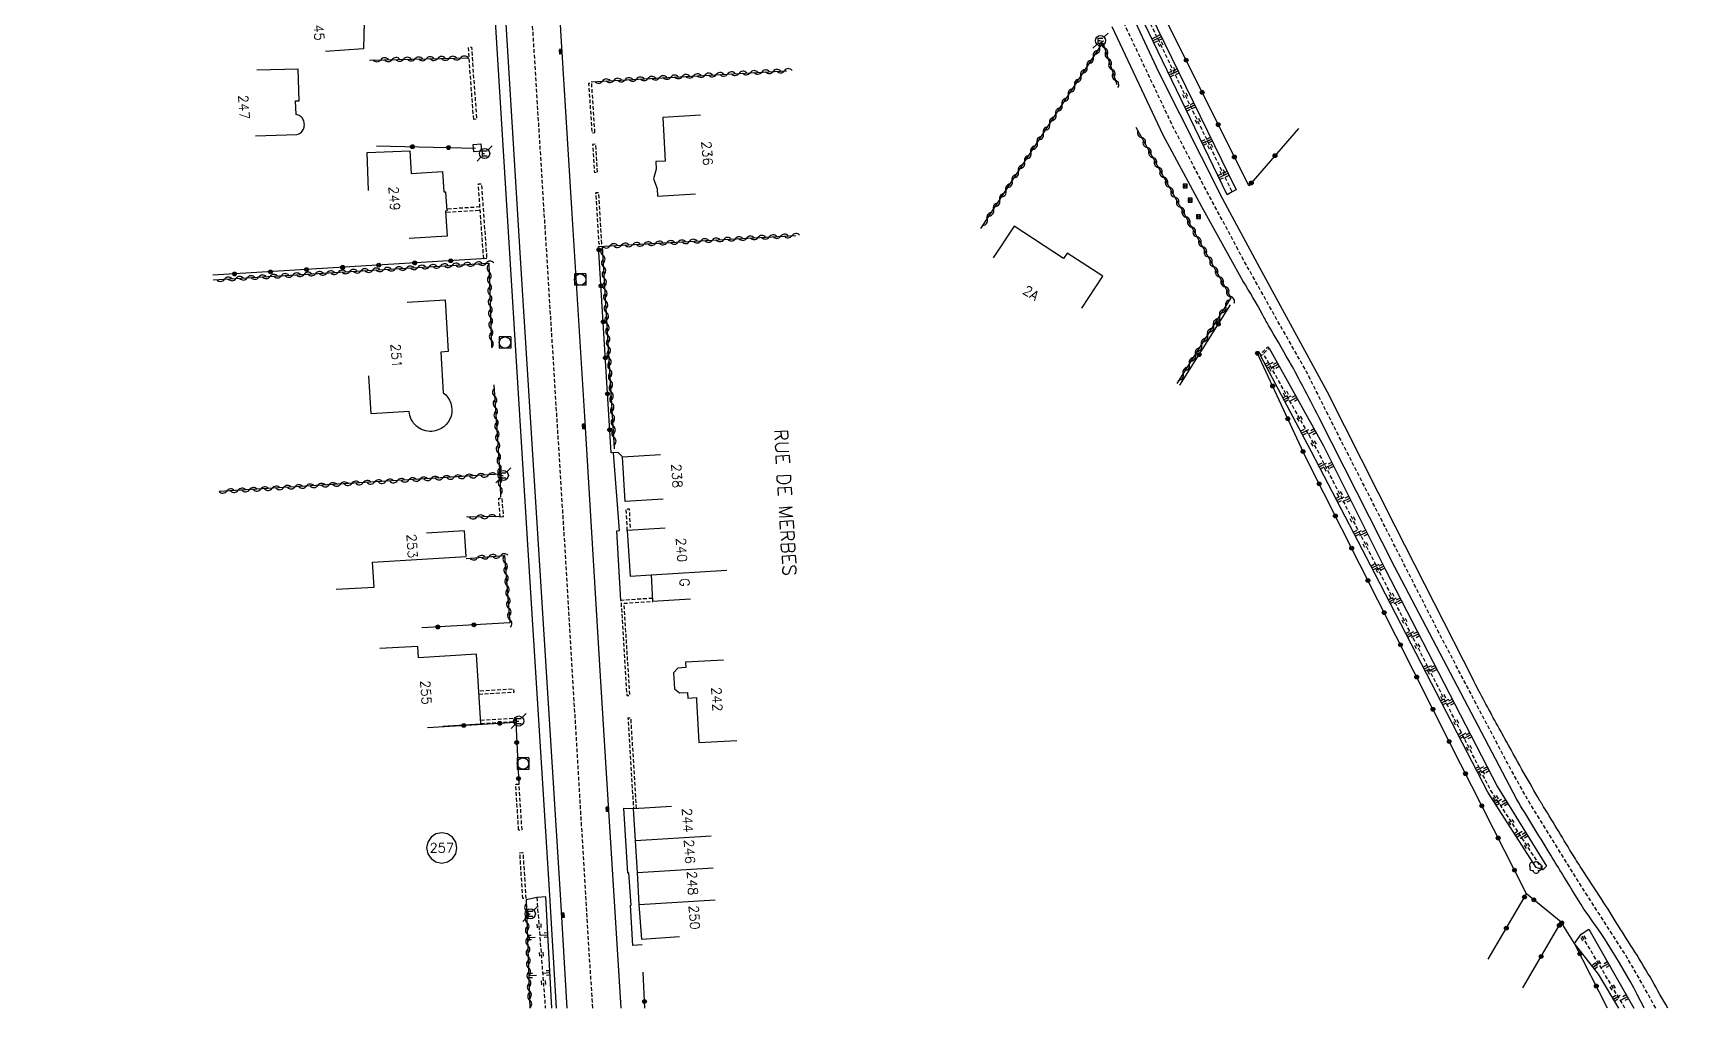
# Model space of a CAD drawing. Header units: millimetres. Extents: x 136000 to 137000, y 121000 to 122000.
# Drawn here: x 136000 to 136216.9, y 121000 to 121128.4 of the extents above; entities that cross this region are included whole.
import ezdxf
from ezdxf.enums import TextEntityAlignment as Align

# ---------------------------------------------------------------- set-up
doc = ezdxf.new("R2010")
doc.units = ezdxf.units.MM
doc.linetypes.add('DASHED', pattern=[0.75, 0.5, -0.25])
doc.layers.get('0').update_dxf_attribs({"linetype": 'CONTINUOUS'})
for name, color, linetype in [('W0001', 6, 'DASHED'), ('W0008', 7, 'CONTINUOUS'), ('W0100', 7, 'CONTINUOUS'), ('W0112', 1, 'DASHED'), ('W0211', 2, 'CONTINUOUS'), ('W0220', 5, 'DASHED'), ('W0300', 7, 'CONTINUOUS'), ('W0310', 3, 'CONTINUOUS'), ('W0322', 7, 'CONTINUOUS'), ('W0330', 7, 'CONTINUOUS'), ('W0400', 7, 'CONTINUOUS'), ('W0420', 7, 'CONTINUOUS'), ('W0471', 7, 'CONTINUOUS'), ('W0989', 7, 'CONTINUOUS'), ('W0991', 7, 'CONTINUOUS'), ('W1102', 7, 'CONTINUOUS')]:
    doc.layers.add(name, color=color, linetype=linetype)
doc.styles.get("Standard").update_dxf_attribs({"font": 'romans.shx', "width": 0.85})

# ---------------------------------------------------------------- blocks, each defined once
blk = doc.blocks.new('t220o')
at = {"color": 0, "linetype": 'Continuous'}
for p, q in [((-0.25, 0.25), (0.25, 0.25)), ((-0.25, -0.25), (0.25, -0.25))]:
    blk.add_line(p, q, dxfattribs=at)
blk = doc.blocks.new('t310o')
at = {"color": 0, "linetype": 'Continuous'}
for centre, start, end in [((-0.5, 0.38), 216.8699, 323.1304), ((0.5, -0.37), 36.8699, 143.1303)]:
    blk.add_arc(centre, 0.625, start, end, dxfattribs=at)
blk = doc.blocks.new('t322o')
at = {"color": 0, "linetype": 'Continuous'}
for radius in [0.25, 0.15]:
    blk.add_circle((0, 0), radius, dxfattribs=at)
blk = doc.blocks.new('t211o')
at = {"color": 0, "linetype": 'Continuous'}
for p, q in [((-0.29, 0.5), (-0.29, 0)), ((0, 1), (0, 0)), ((0.29, 0.5), (0.29, 0))]:
    blk.add_line(p, q, dxfattribs=at)
blk = doc.blocks.new('T471')
for p, q in [((-0.333334, 0.333334), (-0.333334, -0.333334)), ((-0.333334, 0.333334), (0.333334, 0.333334)), ((-0.333334, 0), (0, 0)), ((0.500001, 0.500001), (1.000002, 1.000002)), ((-0.500001, -0.500001), (-1.000002, -1.000002)), ((-0.333334, -0.333334), (0.333334, -0.333334))]:
    blk.add_line(p, q)
blk.add_ellipse((0, 0), major_axis=(0.471405, 0.471405), ratio=1, start_param=5.4977871438, end_param=11.780972451)
blk = doc.blocks.new('t330o')
at = {"color": 0, "linetype": 'Continuous'}
for p, q in [((0.25, -0.25), (-0.25, 0.25)), ((-0.25, -0.25), (0.25, 0.25)), ((-0.25, 0.25), (-0.25, -0.25)), ((0.25, 0.25), (-0.25, 0.25)), ((0.25, -0.25), (0.25, 0.25)), ((-0.25, -0.25), (0.25, -0.25)), ((-0.25, -0.25), (-0.25, -0.25))]:
    blk.add_line(p, q, dxfattribs=at)
blk = doc.blocks.new('T300')
for p, q in [((-0.8, 0.51), (-0.86, 0.34)), ((-0.86, 0.34), (-0.86, 0.17)), ((-0.86, 0.17), (-0.74, 0.06)), ((-0.69, 0.63), (-0.8, 0.51)), ((-0.8, -0.06), (-0.74, 0.06)), ((-0.74, 0.06), (-0.69, 0.11)), ((-0.57, 0.69), (-0.69, 0.63)), ((-0.46, 0.69), (-0.57, 0.69)), ((-0.29, 0.63), (-0.46, 0.69)), ((-0.29, 0.63), (-0.17, 0.74)), ((-0.23, 0.57), (-0.29, 0.63)), ((-0.17, 0.74), (-0.06, 0.8)), ((-0.06, 0.8), (0.06, 0.8)), ((0.06, 0.8), (0.23, 0.74)), ((0.23, 0.74), (0.34, 0.63)), ((0.34, 0.63), (0.4, 0.51)), ((0.46, 0.46), (0.34, 0.46)), ((0.4, 0.51), (0.4, 0.46)), ((0.57, 0.4), (0.46, 0.46)), ((0.57, 0.4), (0.69, 0.29)), ((0.69, 0.29), (0.74, 0.17)), ((0.74, 0.06), (0.69, -0.17)), ((0.74, 0.17), (0.74, 0.06)), ((-0.8, -0.17), (-0.8, -0.06)), ((-0.8, -0.23), (-0.8, -0.17)), ((-0.74, -0.34), (-0.8, -0.23)), ((-0.69, -0.4), (-0.74, -0.34)), ((-0.51, -0.46), (-0.69, -0.4)), ((-0.4, -0.46), (-0.51, -0.46)), ((-0.4, -0.46), (-0.34, -0.46)), ((-0.34, -0.46), (-0.34, -0.4)), ((-0.34, -0.51), (-0.34, -0.46)), ((-0.29, -0.63), (-0.34, -0.51)), ((-0.17, -0.74), (-0.29, -0.63)), ((-0.06, -0.8), (-0.17, -0.74)), ((0.06, -0.8), (-0.06, -0.8)), ((0.17, -0.74), (0.06, -0.8)), ((0.23, -0.69), (0.17, -0.74)), ((0.29, -0.46), (0.23, -0.46)), ((0.29, -0.63), (0.23, -0.69)), ((0.46, -0.4), (0.29, -0.46)), ((0.34, -0.51), (0.29, -0.63)), ((0.34, -0.51), (0.34, -0.46)), ((0.57, -0.34), (0.46, -0.4)), ((0.63, -0.29), (0.57, -0.34)), ((0.69, -0.17), (0.63, -0.29))]:
    blk.add_line(p, q)
blk = doc.blocks.new('t112o')
at = {"color": 0, "linetype": 'Continuous'}
for p, q in [((-0.5, 0.5), (0.5, 0.5)), ((-0.5, -0.5), (-0.5, 0.5)), ((0.5, 0.5), (0.5, -0.5)), ((0.5, -0.5), (-0.5, -0.5))]:
    blk.add_line(p, q, dxfattribs=at)
blk = doc.blocks.new('T400')
for p, q in [((-0.15, 0.3), (0.15, 0.3)), ((-0.15, -0.25), (-0.15, 0.3)), ((-0.15, 0.15), (0.15, 0.15)), ((-0.15, 0), (0.15, 0)), ((0.15, 0.3), (0.15, -0.25)), ((-0.15, -0.15), (0.15, -0.15)), ((-0.15, -0.25), (-0.15, -0.3)), ((-0.15, -0.3), (0.15, -0.3)), ((0.15, -0.3), (0.15, -0.25))]:
    blk.add_line(p, q)
blk = doc.blocks.new('T420')
for p, q in [((0.75, 0.75), (-0.75, 0.75)), ((-0.75, 0.75), (-0.75, -0.75)), ((0.75, 0.75), (0.75, -0.75)), ((0.75, -0.75), (-0.75, -0.75))]:
    blk.add_line(p, q)
blk.add_ellipse((0, 0), major_axis=(-0.53, 0.53), ratio=1, start_param=3.926991, end_param=10.210176)

msp = doc.modelspace()

# ---------------------------------------------------------------- linework, layer by layer
at = {"layer": 'W0001', "flags": 128}
for points in [[(136073.68, 121000), (136073.08, 121009.38), (136070.15, 121058.59), (136065.62, 121131.58), (136062.54, 121182.59), (136060.74, 121212.49), (136059.67, 121228.32), (136058.61, 121236.84), (136057.48, 121244.9), (136056.14, 121253.56), (136053.88, 121262.41), (136051.47, 121270.91), (136048.21, 121280.37), (136045.21, 121288.16), (136041.68, 121296.15), (136036.95, 121304.67), (136026.74, 121320.78), (136000, 121363.69)], [(136213.56, 121000), (136212.37, 121002.17), (136209.77, 121006.72), (136206, 121012.58), (136203.35, 121016.71), (136200.05, 121022.01), (136196.98, 121026.98), (136194, 121032.32), (136185.17, 121049.14), (136176.27, 121066.65), (136171.11, 121076.78), (136167.58, 121083.84), (136164.14, 121089.88), (136159.3, 121098.53), (136154.04, 121108.38), (136149.99, 121116.14), (136143.02, 121130.87), (136133.57, 121150.66), (136124.55, 121168.55), (136116.92, 121185.12), (136112.27, 121195.25), (136106.03, 121207.93), (136101.84, 121216.24), (136098.77, 121222.42), (136095.98, 121227.86), (136093.47, 121232.51), (136090.96, 121236.63), (136081.66, 121252.29), (136077.24, 121259.86), (136072.81, 121266.84), (136071.27, 121269.44), (136067.97, 121274.18), (136065.65, 121277.57), (136063.04, 121280.96), (136060.49, 121283.84), (136057.74, 121286.35), (136053.98, 121289.14), (136043.85, 121291.23)]]:
    msp.add_lwpolyline(points, dxfattribs=at)
at = {"layer": 'W0008', "flags": 128}
for points in [[(136059.93, 121250.56), (136061.19, 121242.49), (136062.15, 121234.93), (136062.69, 121234.98), (136064.84, 121203.7), (136065.67, 121190.57), (136066.73, 121174.29), (136068.78, 121140.62), (136069.47, 121127.94), (136070.88, 121105.26), (136072.57, 121077.9), (136074.66, 121043.71), (136075.66, 121027.4), (136077.38, 121000)], [(136056.29, 121202.55), (136058.45, 121168.23), (136062.79, 121097.93), (136065.3, 121057.47), (136067.99, 121014.87), (136068.86, 121000)], [(136070.3, 121000), (136069.43, 121014.95), (136066.74, 121057.56), (136064.22, 121098.02), (136059.89, 121168.32), (136057.73, 121202.64)], [(136077.38, 121053.68), (136076.85, 121062.85), (136077.17, 121062.88), (136076.42, 121073.11)], [(136080.16, 121008.33), (136078.93, 121008.25), (136078.63, 121013.53), (136078.74, 121013.55), (136078.43, 121017.79), (136078.31, 121017.78), (136077.77, 121026.32), (136079.03, 121026.26)]]:
    msp.add_lwpolyline(points, dxfattribs=at)
for points in [[(136215.15, 121000, 0.000179), (136213.09, 121003.61, 0.009941), (136210.81, 121007.42, -0.002855), (136206.48, 121014.3, -0.003377), (136203.8, 121018.38, -0.006903), (136202.53, 121020.4, -0.000232), (136198.56, 121026.92, -0.003982), (136198.33, 121027.3, -0.003565), (136196.25, 121030.9, -0.003143), (136193.95, 121035.02, -0.002673), (136190.84, 121040.72, -0.006098), (136189.52, 121043.25), (136179.29, 121063.46), (136170.38, 121081.08), (136161.46, 121097.48), (136156.61, 121106.48), (136148.19, 121123.21), (136142.68, 121135.01)], [(136212.05, 121000, -0.000323), (136211.99, 121000.12, 0.042582), (136204.11, 121013.03, -0.000458), (136201.15, 121017.84, -0.000844), (136199.55, 121020.46, -0.000051), (136195.24, 121027.53, -0.015817), (136195.23, 121027.55), (136179.21, 121058.05), (136169.22, 121077.81, 0.003496), (136167.12, 121081.87, 0.005528), (136165.75, 121084.42, 0.004877), (136165.27, 121085.27, -0.000895), (136162.62, 121089.87, -0.002953), (136161.81, 121091.31, 0.015023), (136159.23, 121095.75), (136153.85, 121105.51), (136148.73, 121114.92), (136142.05, 121129.21)]]:
    msp.add_lwpolyline(points, format="xyb", dxfattribs=at)
at = {"layer": 'W0100', "flags": 128}
for points in [[(136036.02, 121155.04), (136040.99, 121155.4), (136041.32, 121150.73), (136043.01, 121150.85), (136043.54, 121143.32), (136043.8, 121139.4), (136043.8, 121139.4), (136043.63, 121131.59), (136043.63, 121131.59), (136043.48, 121126.29), (136038.51, 121125.94)], [(136087.87, 121117.54), (136082.88, 121117.26), (136083.2, 121111.51), (136081.97, 121111.44), (136081.97, 121111.44), (136082.03, 121110.46), (136081.67, 121109.18), (136082.15, 121107.92), (136082.21, 121106.9), (136087.2, 121107.18)], [(136044.17, 121107.64), (136043.98, 121112.64), (136049.6, 121112.85), (136049.78, 121109.89), (136053.89, 121110.14), (136054.06, 121107.46), (136054.29, 121107.47), (136054.45, 121104.95), (136054.29, 121104.94), (136054.49, 121101.64), (136049.5, 121101.33)], [(136138.05, 121092.15), (136140.79, 121096.34), (136136.09, 121099.41), (136136.09, 121099.41), (136135.63, 121098.7), (136129.13, 121102.96), (136126.39, 121098.78)], [(136049.25, 121092.95), (136054.24, 121093.26), (136054.66, 121086.43), (136053.67, 121086.36), (136054, 121081), (136054.32, 121080.72), (136054.6, 121080.39), (136054.83, 121080.02), (136054.99, 121079.63), (136055.1, 121079.21), (136055.14, 121078.78), (136055.11, 121078.36), (136055.02, 121077.94), (136054.87, 121077.54), (136054.66, 121077.16), (136054.39, 121076.83), (136054.08, 121076.53), (136053.72, 121076.29), (136053.33, 121076.11), (136052.92, 121075.99), (136052.5, 121075.93), (136052.5, 121075.93), (136052.22, 121075.92), (136051.95, 121075.94), (136051.67, 121075.99), (136051.41, 121076.07), (136051.15, 121076.17), (136050.91, 121076.3), (136050.68, 121076.45), (136050.46, 121076.62), (136050.26, 121076.81), (136050.08, 121077.02), (136049.93, 121077.25), (136049.79, 121077.49), (136049.68, 121077.75), (136049.6, 121078.01), (136049.54, 121078.28), (136049.51, 121078.55), (136044.52, 121078.25), (136044.21, 121083.24)], [(136082.94, 121066.99), (136077.95, 121066.68), (136077.59, 121072.58), (136082.58, 121072.89)], [(136083.21, 121063.17), (136078.22, 121062.86), (136078.6, 121056.85), (136078.6, 121056.85), (136081.34, 121057.02), (136081.55, 121053.59), (136086.54, 121053.9)], [(136039.9, 121055.13), (136044.89, 121055.42), (136044.7, 121058.72), (136057.01, 121059.45), (136056.81, 121062.84), (136051.81, 121062.54)], [(136053.94, 121037.13), (136058.93, 121037.43), (136058.38, 121046.59), (136058.38, 121046.59), (136050.73, 121046.13), (136050.65, 121047.62), (136045.65, 121047.33)], [(136090.87, 121045.79), (136085.88, 121045.53), (136085.92, 121044.82), (136084.88, 121044.76), (136084.88, 121044.76), (136084.32, 121044.14), (136084.43, 121042.05), (136085.07, 121041.5), (136086.14, 121041.53), (136086.17, 121040.81), (136087.32, 121040.87), (136087.34, 121040.53), (136087.64, 121034.95), (136092.63, 121035.22)], [(136085.1, 121009.36), (136080.11, 121009.02), (136079.8, 121013.62), (136079.55, 121017.83), (136079.29, 121022.03), (136079.03, 121026.26), (136084.02, 121026.57)]]:
    msp.add_lwpolyline(points, dxfattribs=at)
msp.add_lwpolyline([(136029.29, 121114.84), (136034.74, 121115, 0.119382), (136035.34, 121115.33, 0.13619), (136035.65, 121115.84, 0.098342), (136035.71, 121116.46, 0.102238), (136035.53, 121117.04, 0.117172), (136035.17, 121117.43, 0.104273), (136034.62, 121117.65), (136034.57, 121119.43), (136035.04, 121119.44), (136034.9, 121123.63), (136029.45, 121123.47)], format="xyb", dxfattribs=at)
at = {"layer": 'W0112', "flags": 128}
for points in [[(136058, 121117), (136057.44, 121124.42), (136057.33, 121126.49), (136057.73, 121126.51), (136057.84, 121124.45), (136058.4, 121117.03)], [(136073.96, 121115.26), (136073.53, 121121.75), (136073.13, 121121.72), (136073.56, 121115.24)], [(136074.29, 121110.06), (136074.06, 121113.73), (136073.66, 121113.7), (136073.89, 121110.03)], [(136059.32, 121098.65), (136058.84, 121105.26), (136058.62, 121108.5), (136059.02, 121108.53), (136059.24, 121105.29), (136059.72, 121098.68)], [(136074.86, 121100.63), (136074.45, 121107.35), (136074.05, 121107.33), (136074.46, 121100.61)], [(136162.67, 121086.89), (136162.52, 121087.04), (136161.52, 121086.06), (136161.67, 121085.91)], [(136061.5, 121064.62), (136061.29, 121067.13), (136061.69, 121067.16), (136061.9, 121064.66)], [(136063.92, 121023.43), (136063.54, 121029.47), (136063.93, 121029.49), (136064.32, 121023.45)], [(136064.46, 121014.42), (136064.08, 121020.45), (136064.48, 121020.47), (136064.86, 121014.44)]]:
    msp.add_lwpolyline(points, close=True, dxfattribs=at)
for points in [[(136058.83, 121105.47), (136054.43, 121105.19)], [(136054.46, 121104.79), (136058.86, 121105.07)], [(136078.22, 121062.86), (136078.07, 121065.73), (136078.46, 121065.75), (136078.62, 121062.88)], [(136081.53, 121053.94), (136077.38, 121053.68), (136078.15, 121041.13), (136078.55, 121041.16), (136077.8, 121053.3), (136081.56, 121053.54)], [(136058.69, 121041.33), (136063.32, 121041.6), (136063.29, 121042), (136058.67, 121041.73)], [(136058.92, 121037.46), (136063.48, 121037.73), (136063.45, 121038.13), (136058.9, 121037.86)], [(136079.43, 121026.29), (136078.7, 121038.17), (136078.3, 121038.15), (136079.03, 121026.26)]]:
    msp.add_lwpolyline(points, dxfattribs=at)
at = {"layer": 'W0211', "flags": 128}
msp.add_lwpolyline([(136158.37, 121107.73), (136157.81, 121107.45), (136157.15, 121107.06), (136136.56, 121149.88), (136136.36, 121150.3), (136136.9, 121150.55), (136137.33, 121150.8), (136137.54, 121150.36)], close=True, dxfattribs=at)
for points in [[(136162.67, 121086.89), (136169.86, 121074.02), (136177.96, 121057.77), (136192.73, 121029.13), (136199.21, 121018.66), (136198.7, 121018.22), (136197.83, 121018.51), (136191.47, 121028.42), (136176.66, 121057.11), (136168.23, 121073.33), (136161.55, 121085.9), (136161.67, 121085.91)], [(136068.3, 121000), (136067.51, 121014.65), (136066.3, 121014.55), (136064.92, 121014.25)], [(136208.71, 121000), (136206.03, 121004.44), (136202.87, 121008.52), (136203.74, 121009.73), (136204.78, 121010.4), (136210.7, 121000)]]:
    msp.add_lwpolyline(points, dxfattribs=at)
at = {"layer": 'W0220', "flags": 128}
for points in [[(136136.9, 121150.55), (136157.81, 121107.45)], [(136198.7, 121018.22), (136191.87, 121028.64), (136177.05, 121057.75), (136168.98, 121073.56), (136161.96, 121086.13)], [(136066.3, 121014.55), (136067.43, 121000)], [(136209.52, 121000), (136203.74, 121009.73)]]:
    msp.add_lwpolyline(points, dxfattribs=at)
at = {"layer": 'W0310', "flags": 128}
for points in [[(136124.76, 121102.62), (136140.79, 121127.1), (136142.65, 121121.6)], [(136044.27, 121124.82), (136057.38, 121125.11)], [(136073.45, 121121.96), (136099.18, 121123.41)], [(136150.59, 121082.24), (136157.69, 121093.51), (136145.17, 121115.92)], [(136074.44, 121100.25), (136100.41, 121101.72)], [(136076.55, 121073.62), (136074.94, 121100.28)], [(136023.71, 121095.86), (136059.99, 121098.08), (136060.34, 121087.05)], [(136060.65, 121082.07), (136061.44, 121070.28), (136061.54, 121067.25)], [(136061.44, 121070.28), (136024.52, 121068.02)], [(136061.42, 121064.74), (136057.05, 121064.62)], [(136057.02, 121059.17), (136062.06, 121059.57), (136062.78, 121050.74)], [(136064.92, 121014.25), (136065.4, 121000)]]:
    msp.add_lwpolyline(points, dxfattribs=at)
at = {"layer": 'W0322', "flags": 128}
for points in [[(136166.56, 121115.8), (136160.01, 121108.25), (136138.09, 121152.24)], [(136045.19, 121113.54), (136058.23, 121113.2)], [(136077.59, 121072.58), (136077.03, 121073.14), (136076.08, 121073.11), (136074.44, 121100.25)], [(136059.72, 121098.68), (136023.69, 121096.48)], [(136150.95, 121082.01), (136157.61, 121092.58)], [(136207.22, 121000), (136202.87, 121008.52), (136201.14, 121011.32), (136196.55, 121015.04), (136186.47, 121034.94), (136167.52, 121072.49), (136161.13, 121086.25)], [(136062.78, 121050.74), (136051.16, 121050.05)], [(136051.94, 121036.93), (136063.53, 121037.62), (136063.93, 121029.49)], [(136191.51, 121006.42), (136196.55, 121015.05)], [(136196.09, 121002.68), (136201.14, 121011.32)], [(136080.53, 121000), (136080.29, 121004.73)]]:
    msp.add_lwpolyline(points, dxfattribs=at)
at = {"layer": 'W1102', "flags": 128}
for points in [[(136081.34, 121057.02), (136091.32, 121057.64)], [(136089.27, 121022.64), (136079.29, 121022.03)], [(136079.55, 121017.83), (136089.53, 121018.44)], [(136079.8, 121013.62), (136089.78, 121014.26)]]:
    msp.add_lwpolyline(points, dxfattribs=at)
msp.add_lwpolyline([(136055.8, 121021.09), (136055.65, 121021.85), (136055.21, 121022.5), (136054.57, 121022.93), (136053.8, 121023.09), (136053.03, 121022.93), (136052.39, 121022.5), (136051.95, 121021.85), (136051.8, 121021.09), (136051.95, 121020.32), (136052.39, 121019.67), (136053.03, 121019.24), (136053.8, 121019.09), (136054.57, 121019.24), (136055.21, 121019.67), (136055.65, 121020.32)], close=True, dxfattribs=at)

# ---------------------------------------------------------------- block references
at = {"layer": 'W0112', "rotation": 95.30198058508981}
msp.add_blockref('t112o', (136058.48, 121113.26), dxfattribs=at)
at = {"layer": 'W0211'}
for p, rotation in [((136148.51, 121127.9), 116.0347245602163), ((136147.4, 121127.35), 295.6740538770544), ((136149.56, 121122.85), 295.6740538760972), ((136150.71, 121123.41), 116.0347245598428), ((136151.73, 121118.34), 295.674053877242), ((136152.9, 121118.92), 116.0347245595157), ((136153.89, 121113.83), 295.6740538763268), ((136155.1, 121114.42), 116.0347245592032), ((136156.06, 121109.33), 295.6740538764527), ((136157.29, 121109.93), 116.0347245600592), ((136162.29, 121084.51), 297.955015893089), ((136163.86, 121084.76), 119.1957441570715), ((136164.64, 121080.09), 297.9550158943248), ((136166.3, 121080.4), 119.1957441571579), ((136166.98, 121075.68), 297.9550158940941), ((136168.74, 121076.03), 119.1957441564229), ((136169.31, 121071.25), 297.4706455692961), ((136171.06, 121071.61), 116.4820805314082), ((136171.61, 121066.82), 297.4706455692369), ((136173.29, 121067.13), 116.4820805315779), ((136173.92, 121062.38), 297.470645569214), ((136175.52, 121062.66), 116.4820805317658), ((136176.23, 121057.94), 297.4706455691424), ((136177.75, 121058.18), 116.4820805310702), ((136178.52, 121053.5), 297.2909043600441), ((136180.04, 121053.73), 117.2909043558692), ((136180.82, 121049.06), 297.2909043593263), ((136182.33, 121049.29), 117.2909043559536), ((136183.11, 121044.61), 297.2909043599054), ((136184.62, 121044.85), 117.2909043559803), ((136185.4, 121040.17), 297.2909043604973), ((136186.92, 121040.4), 117.2909043560055), ((136187.69, 121035.73), 297.2909043596449), ((136189.21, 121035.96), 117.2909043560542), ((136189.99, 121031.28), 297.2909043603363), ((136191.5, 121031.52), 117.2909043560761), ((136192.42, 121026.92), 302.7179907244971), ((136193.95, 121027.16), 121.724458286141), ((136195.13, 121022.72), 302.7179907238452), ((136196.58, 121022.91), 121.7244582861948), ((136065.09, 121009.25), 271.9201595577392), ((136067.78, 121009.66), 93.11678175220175), ((136065.25, 121004.26), 271.9201595577223), ((136068.05, 121004.66), 93.11678175218466), ((136205.33, 121005.34), 307.7861323822287), ((136207.36, 121005.87), 119.6513993427777), ((136208.02, 121001.14), 301.0695379531986), ((136209.83, 121001.53), 119.6513993420711)]:
    msp.add_blockref('t211o', p, dxfattribs=dict(at, rotation=rotation))
at = {"layer": 'W0220'}
for p, rotation in [((136148.36, 121126.93), 295.8786189781587), ((136149.99, 121123.56), 295.8786189781587), ((136151.63, 121120.18), 295.8786189781587), ((136153.27, 121116.81), 295.8786189781587), ((136154.9, 121113.44), 295.8786189781587), ((136156.54, 121110.06), 295.8786189781587), ((136163.07, 121084.15), 119.1957441571988), ((136164.9, 121080.87), 119.1957441571988), ((136166.73, 121077.6), 119.1957441571988), ((136168.56, 121074.33), 119.1957441571988), ((136170.29, 121071), 117.0189751965077), ((136171.99, 121067.66), 117.0189751965077), ((136173.7, 121064.32), 117.0189751965077), ((136175.4, 121060.98), 117.0189751965077), ((136177.1, 121057.64), 116.9894703373736), ((136178.81, 121054.3), 116.9894703373736), ((136180.51, 121050.96), 116.9894703373736), ((136182.21, 121047.61), 116.9894703373736), ((136183.91, 121044.27), 116.9894703373736), ((136185.61, 121040.93), 116.9894703373736), ((136187.31, 121037.59), 116.9894703373736), ((136189.02, 121034.25), 116.9894703373736), ((136190.72, 121030.91), 116.9894703373736), ((136192.53, 121027.63), 123.2136350034677), ((136194.59, 121024.49), 123.2136350034677), ((136196.64, 121021.36), 123.2136350034677), ((136066.59, 121010.82), 274.4081170819372), ((136204.08, 121009.16), 120.7007485858745), ((136066.88, 121007.08), 274.4081170819372), ((136206, 121005.93), 120.7007485858745), ((136067.17, 121003.34), 274.4081170819372), ((136207.91, 121002.71), 120.7007485858745)]:
    msp.add_blockref('t220o', p, dxfattribs=dict(at, rotation=rotation))
at = {"layer": 'W0300'}
msp.add_blockref('T300', (136197.83, 121018.51), dxfattribs=at)
at = {"layer": 'W0310'}
for p, rotation in [((136139.55, 121125.21), 56.78782343283128), ((136140.37, 121126.46), 56.78782343283128), ((136141.03, 121126.41), 288.6096555599383), ((136141.51, 121124.99), 288.6096555599383), ((136045.77, 121124.85), 1.276325954606687), ((136047.27, 121124.88), 1.276325954606687), ((136048.77, 121124.92), 1.276325954606687), ((136050.27, 121124.95), 1.276325954606687), ((136051.77, 121124.98), 1.276325954606687), ((136053.27, 121125.02), 1.276325954606687), ((136054.77, 121125.05), 1.276325954606687), ((136056.27, 121125.08), 1.276325954606687), ((136138.73, 121123.95), 56.78782343283128), ((136141.99, 121123.57), 288.6096555599383), ((136074.95, 121122.04), 3.231204073531392), ((136076.44, 121122.13), 3.231204073531392), ((136077.94, 121122.21), 3.231204073531392), ((136079.44, 121122.3), 3.231204073531392), ((136080.94, 121122.38), 3.231204073531392), ((136082.43, 121122.47), 3.231204073531392), ((136083.93, 121122.55), 3.231204073531392), ((136085.43, 121122.64), 3.231204073531392), ((136086.93, 121122.72), 3.231204073531392), ((136088.42, 121122.81), 3.231204073531392), ((136089.92, 121122.89), 3.231204073531392), ((136091.42, 121122.97), 3.231204073531392), ((136092.92, 121123.06), 3.231204073531392), ((136094.41, 121123.14), 3.231204073531392), ((136095.91, 121123.23), 3.231204073531392), ((136097.41, 121123.31), 3.231204073531392), ((136098.91, 121123.4), 3.231204073531392), ((136137.09, 121121.44), 56.78782343283128), ((136137.91, 121122.7), 56.78782343283128), ((136142.46, 121122.15), 288.6096555599383), ((136135.44, 121118.93), 56.78782343283128), ((136136.27, 121120.19), 56.78782343283128), ((136133.8, 121116.42), 56.78782343283128), ((136134.62, 121117.68), 56.78782343283128), ((136132.98, 121115.17), 56.78782343283128), ((136145.9, 121114.62), 119.1881327161637), ((136131.34, 121112.66), 56.78782343283128), ((136132.16, 121113.91), 56.78782343283128), ((136146.63, 121113.31), 119.1881327161637), ((136147.36, 121112), 119.1881327161637), ((136129.69, 121110.15), 56.78782343283128), ((136130.51, 121111.4), 56.78782343283128), ((136148.09, 121110.69), 119.1881327161637), ((136128.05, 121107.64), 56.78782343283128), ((136128.87, 121108.89), 56.78782343283128), ((136148.82, 121109.38), 119.1881327161637), ((136149.55, 121108.07), 119.1881327161637), ((136127.23, 121106.38), 56.78782343283128), ((136150.28, 121106.76), 119.1881327161637), ((136151.02, 121105.45), 119.1881327161637), ((136125.58, 121103.87), 56.78782343283128), ((136126.41, 121105.13), 56.78782343283128), ((136151.75, 121104.15), 119.1881327161637), ((136152.48, 121102.84), 119.1881327161637), ((136153.21, 121101.53), 119.1881327161637), ((136075.01, 121099.08), 93.46588972478175), ((136075.94, 121100.34), 3.231204073526241), ((136077.43, 121100.42), 3.231204073526241), ((136078.93, 121100.51), 3.231204073526241), ((136080.43, 121100.59), 3.231204073526241), ((136081.93, 121100.68), 3.231204073526241), ((136083.42, 121100.76), 3.231204073526241), ((136084.92, 121100.84), 3.231204073526241), ((136086.42, 121100.93), 3.231204073526241), ((136087.92, 121101.01), 3.231204073526241), ((136089.42, 121101.1), 3.231204073526241), ((136090.91, 121101.18), 3.231204073526241), ((136092.41, 121101.27), 3.231204073526241), ((136093.91, 121101.35), 3.231204073526241), ((136095.41, 121101.44), 3.231204073526241), ((136096.9, 121101.52), 3.231204073526241), ((136098.4, 121101.61), 3.231204073526241), ((136099.9, 121101.69), 3.231204073526241), ((136153.94, 121100.22), 119.1881327161637), ((136050.66, 121097.51), 3.504293532112301), ((136052.15, 121097.6), 3.504293532112301), ((136053.65, 121097.69), 3.504293532112301), ((136055.15, 121097.78), 3.504293532112301), ((136056.64, 121097.87), 3.504293532112301), ((136058.14, 121097.96), 3.504293532112301), ((136059.64, 121098.06), 3.504293532112301), ((136060.03, 121096.93), 271.8101010444151), ((136075.1, 121097.58), 93.46588972478175), ((136154.67, 121098.91), 119.1881327161637), ((136155.41, 121097.6), 119.1881327161637), ((136025.2, 121095.95), 3.504293532112301), ((136026.7, 121096.04), 3.504293532112301), ((136028.2, 121096.13), 3.504293532112301), ((136029.7, 121096.22), 3.504293532112301), ((136031.19, 121096.31), 3.504293532112301), ((136032.69, 121096.41), 3.504293532112301), ((136034.19, 121096.5), 3.504293532112301), ((136035.68, 121096.59), 3.504293532112301), ((136037.18, 121096.68), 3.504293532112301), ((136038.68, 121096.77), 3.504293532112301), ((136040.18, 121096.86), 3.504293532112301), ((136041.67, 121096.96), 3.504293532112301), ((136043.17, 121097.05), 3.504293532112301), ((136044.67, 121097.14), 3.504293532112301), ((136046.16, 121097.23), 3.504293532112301), ((136047.66, 121097.32), 3.504293532112301), ((136049.16, 121097.41), 3.504293532112301), ((136060.07, 121095.43), 271.8101010444151), ((136075.19, 121096.08), 93.46588972478175), ((136075.28, 121094.58), 93.46588972478175), ((136156.14, 121096.29), 119.1881327161637), ((136156.87, 121094.98), 119.1881327161637), ((136060.12, 121093.93), 271.8101010444151), ((136060.17, 121092.43), 271.8101010444151), ((136075.37, 121093.09), 93.46588972478175), ((136157.6, 121093.67), 119.1881327161637), ((136060.22, 121090.93), 271.8101010444151), ((136075.46, 121091.59), 93.46588972478175), ((136156.18, 121091.13), 57.79230384145115), ((136156.98, 121092.39), 57.79230384145115), ((136060.26, 121089.43), 271.8101010444151), ((136075.56, 121090.09), 93.46588972478175), ((136075.65, 121088.6), 93.46588972478175), ((136154.58, 121088.59), 57.79230384145115), ((136155.38, 121089.86), 57.79230384145115), ((136060.31, 121087.93), 271.8101010444151), ((136075.74, 121087.1), 93.46588972478175), ((136152.99, 121086.05), 57.79230384145115), ((136153.79, 121087.32), 57.79230384145115), ((136075.83, 121085.6), 93.46588972478175), ((136075.92, 121084.1), 93.46588972478175), ((136152.19, 121084.78), 57.79230384145115), ((136076.01, 121082.61), 93.46588972478175), ((136151.39, 121083.51), 57.79230384145115), ((136060.75, 121080.57), 273.8235002434516), ((136076.1, 121081.11), 93.46588972478175), ((136076.19, 121079.61), 93.46588972478175), ((136060.85, 121079.08), 273.8235002434516), ((136060.95, 121077.58), 273.8235002434516), ((136076.28, 121078.12), 93.46588972478175), ((136061.05, 121076.08), 273.8235002434516), ((136076.37, 121076.62), 93.46588972478175), ((136076.46, 121075.12), 93.46588972478175), ((136061.15, 121074.59), 273.8235002434516), ((136061.25, 121073.09), 273.8235002434516), ((136061.35, 121071.59), 273.8235002434516), ((136044.97, 121069.27), 183.504293532081), ((136046.46, 121069.36), 183.504293532081), ((136047.96, 121069.45), 183.504293532081), ((136049.46, 121069.54), 183.504293532081), ((136050.96, 121069.64), 183.504293532081), ((136052.45, 121069.73), 183.504293532081), ((136053.95, 121069.82), 183.504293532081), ((136055.45, 121069.91), 183.504293532081), ((136056.94, 121070), 183.504293532081), ((136058.44, 121070.09), 183.504293532081), ((136059.94, 121070.19), 183.504293532081), ((136061.44, 121070.1), 271.9937302738107), ((136061.49, 121068.6), 271.9937302738107), ((136025.5, 121068.08), 183.504293532081), ((136027, 121068.17), 183.504293532081), ((136028.5, 121068.26), 183.504293532081), ((136029.99, 121068.35), 183.504293532081), ((136031.49, 121068.44), 183.504293532081), ((136032.99, 121068.53), 183.504293532081), ((136034.49, 121068.63), 183.504293532081), ((136035.98, 121068.72), 183.504293532081), ((136037.48, 121068.81), 183.504293532081), ((136038.98, 121068.9), 183.504293532081), ((136040.48, 121068.99), 183.504293532081), ((136041.97, 121069.09), 183.504293532081), ((136043.47, 121069.18), 183.504293532081), ((136058.42, 121064.66), 181.5937438454466), ((136059.92, 121064.7), 181.5937438454466), ((136058.52, 121059.29), 4.479512867520114), ((136060.01, 121059.41), 4.479512867520114), ((136061.51, 121059.53), 4.479512867520114), ((136062.14, 121058.63), 274.6465403656385), ((136062.26, 121057.13), 274.6465403656385), ((136062.38, 121055.64), 274.6465403656385), ((136062.5, 121054.14), 274.6465403656385), ((136062.62, 121052.65), 274.6465403656385), ((136062.74, 121051.15), 274.6465403656385), ((136064.97, 121012.75), 271.9201595577138), ((136065.02, 121011.25), 271.9201595577138), ((136065.07, 121009.75), 271.9201595577138), ((136065.12, 121008.25), 271.9201595577138), ((136065.17, 121006.76), 271.9201595577138), ((136065.22, 121005.26), 271.9201595577138), ((136065.27, 121003.76), 271.9201595577138), ((136065.32, 121002.26), 271.9201595577138), ((136065.37, 121001.05), 271.9201595577138)]:
    msp.add_blockref('t310o', p, dxfattribs=dict(at, rotation=rotation))
at = {"layer": 'W0322'}
for p, rotation in [((136151.76, 121124.81), 116.4874280946228), ((136153.88, 121120.56), 116.4874280946228), ((136155.99, 121116.31), 116.4874280946228), ((136049.93, 121113.41), 358.4850254390965), ((136054.68, 121113.29), 358.4850254390965), ((136158.11, 121112.05), 116.4874280946228), ((136163.45, 121112.22), 229.0407685613001), ((136160.34, 121108.63), 229.0407685613001), ((136074.47, 121099.83), 93.46588972478702), ((136040.76, 121097.52), 183.504293532073), ((136045.5, 121097.81), 183.504293532073), ((136050.24, 121098.1), 183.504293532073), ((136054.98, 121098.39), 183.504293532073), ((136026.53, 121096.65), 183.504293532073), ((136031.27, 121096.94), 183.504293532073), ((136036.01, 121097.23), 183.504293532073), ((136074.75, 121095.08), 93.46588972478702), ((136075.04, 121090.34), 93.46588972478702), ((136156.01, 121090.05), 57.79230384144304), ((136075.33, 121085.6), 93.46588972478702), ((136153.48, 121086.03), 57.79230384144304), ((136161.15, 121086.21), 114.9003266484704), ((136075.61, 121080.86), 93.46588972478702), ((136163.15, 121081.9), 114.9003266484704), ((136075.9, 121076.12), 93.46588972478702), ((136165.15, 121077.59), 114.9003266484704), ((136167.15, 121073.28), 114.9003266484704), ((136169.27, 121069.03), 116.7748087832518), ((136171.41, 121064.79), 116.7748087832518), ((136173.55, 121060.55), 116.7748087832518), ((136175.69, 121056.3), 116.7748087832518), ((136177.83, 121052.06), 116.7748087832518), ((136053.29, 121050.17), 183.4079926067334), ((136058.04, 121050.46), 183.4079926067334), ((136179.97, 121047.82), 116.7748087832518), ((136182.11, 121043.58), 116.7748087832518), ((136184.25, 121039.34), 116.7748087832518), ((136056.69, 121037.21), 3.407992606772912), ((136061.43, 121037.49), 3.407992606772912), ((136063.66, 121034.97), 272.8766953106244), ((136186.39, 121035.1), 116.7748087832518), ((136188.53, 121030.86), 116.868533324271), ((136063.9, 121030.23), 272.8766953106244), ((136190.68, 121026.63), 116.868533324271), ((136192.83, 121022.39), 116.868533324271), ((136194.97, 121018.15), 116.868533324271), ((136196.3, 121014.62), 59.69520890605403), ((136197.53, 121014.25), 140.9465482056672), ((136200.89, 121010.89), 59.69520890605403), ((136201.19, 121011.23), 121.7441441473476), ((136193.91, 121010.52), 59.69520890605403), ((136198.49, 121006.79), 59.69520890605403), ((136203.58, 121007.13), 117.0270368583101), ((136205.74, 121002.9), 117.0270368583101), ((136080.49, 121000.86), 92.95679980948486)]:
    msp.add_blockref('t322o', p, dxfattribs=dict(at, rotation=rotation))
at = {"layer": 'W0330'}
for p in [(136151.64, 121108.24), (136152.29, 121106.37), (136153.4, 121104.19)]:
    msp.add_blockref('t330o', p, dxfattribs=at)
at = {"layer": 'W0400'}
for p, rotation in [((136069.45, 121125.91), 183.562497432976), ((136072.5, 121076.57), 183.5057524754194), ((136075.59, 121026.17), 183.5977707777072), ((136069.74, 121012.21), 183.3545071121436)]:
    msp.add_blockref('T400', p, dxfattribs=dict(at, rotation=rotation))
at = {"layer": 'W0420'}
for p in [(136072.01, 121095.91), (136062.12, 121087.61), (136064.49, 121032.18)]:
    msp.add_blockref('T420', p, dxfattribs=at)
at = {"layer": 'W0471'}
for p in [(136140.49, 121127.37), (136059.44, 121112.52), (136061.9, 121070.13), (136063.93, 121037.79), (136065.45, 121012.41)]:
    msp.add_blockref('T471', p, dxfattribs=at)

# ---------------------------------------------------------------- texts
at = {"layer": 'W0989'}
msp.add_text('RUE DE MERBES', height=1.75, rotation=273.513, dxfattribs=at).set_placement((136099.02, 121066.55), align=Align.MIDDLE)
at = {"layer": 'W0991'}
for s, rotation, p in [('245', 274.0427, (136037.6, 121128.97)), ('247', 274.0427, (136027.76, 121118.62)), ('236', 274.0427, (136088.73, 121112.54)), ('249', 274.0427, (136047.57, 121106.58)), ('2A', 326.7878, (136131.35, 121094.15)), ('251', 274.0427, (136047.83, 121085.88)), ('238', 273.4744, (136084.75, 121070.06)), ('253', 273.4744, (136049.9, 121060.83)), ('240', 273.4744, (136085.37, 121060.31)), ('G', 273.4744, (136085.76, 121056.04)), ('255', 273.4744, (136051.72, 121041.55)), ('242', 273.4744, (136090.03, 121040.65)), ('244', 273.4744, (136086.15, 121024.73)), ('246', 273.4744, (136086.41, 121020.59)), ('248', 273.4744, (136086.79, 121016.45)), ('250', 273.4744, (136087.05, 121011.93))]:
    msp.add_text(s, height=1.25, rotation=rotation, dxfattribs=at).set_placement(p, align=Align.MIDDLE)
msp.add_text('257', height=1.25, dxfattribs=at).set_placement((136053.8, 121021.09), align=Align.MIDDLE)

doc.saveas('drawing.dxf')
